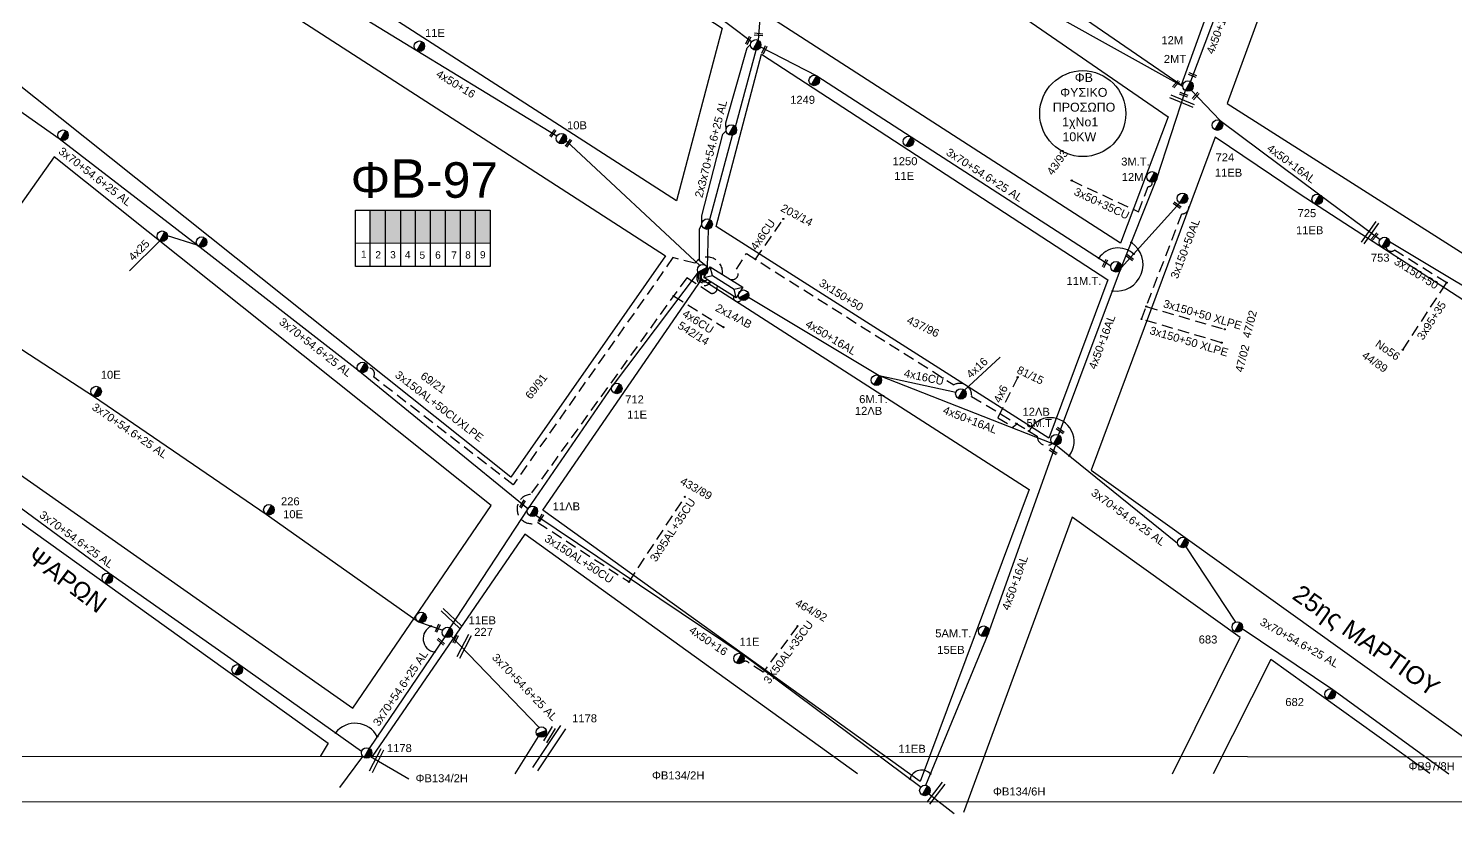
# Model space of a CAD drawing. Header units: millimetres. Extents: x 1138 to 9186, y 1584 to 2927.
# Drawn here: x 7579.9 to 7900.8, y 1905.1 to 2081.8 of the extents above; entities that cross this region are included whole.
import ezdxf
from ezdxf.enums import TextEntityAlignment as Align

# ---------------------------------------------------------------- set-up
doc = ezdxf.new("R2010")
doc.units = ezdxf.units.MM
doc.linetypes.add('DASHED', pattern=[19.05, 12.7, -6.35])
for name, color, linetype, lineweight in [('3x150+50', 7, 'Continuous', 30), ('3x150+50 XLPE', 7, 'SYN_LINE', 30), ('3x150+50AL', 7, 'Continuous', 30), ('3x150AL+50CU', 7, 'Continuous', 30), ('3x70+54.6+25 AL', 7, 'SYN_LINE', 30), ('3x95+35', 7, 'Continuous', 30), ('3x95AL+35CU', 7, 'Continuous', 30), ('4x16', 7, 'Continuous', 30), ('4x16CU', 7, 'Continuous', 30), ('4x25', 7, 'Continuous', 30), ('4x50+16', 7, 'Continuous', 30), ('4x50+16AL', 7, 'Continuous', 30), ('4x6', 7, 'SYN_LINE', 30), ('4x6CU', 7, 'Continuous', 30), ('Υπόβαθρο ΔΕΗ', 7, 'Continuous', 30)]:
    doc.layers.add(name, color=color, linetype=linetype, lineweight=lineweight)
for name, color, linetype in [('3x50+35CU', 7, 'Continuous'), ('3X50AL+35CU', 7, 'Continuous'), ('Pillar OTE', 7, 'Continuous'), ('TEXT ΚΑΛΩΔΙΩΝ', 7, 'Continuous'), ('Άγνωστα', 7, 'Continuous'), ('Επιγραφές - Σχήματα', 7, 'Continuous'), ('Καλώδια ΧΤ   3x150AL+50CU', 7, 'DASHED'), ('Μηχανική τομή', 7, 'Continuous'), ('Στύλος ΦΜ', 7, 'Continuous'), ('Στύλος ΦΜ @ 1', 7, 'Continuous'), ('Συνδέσεις', 7, 'Continuous'), ('Συνεστραμμένα ΧΤ   3x70+54.6+25 AL', 7, 'SYN_LINE'), ('Τομή', 7, 'Continuous'), ('Υποσταθμός εναέριος 2 στύλων', 7, 'Continuous'), ('Υποσταθμός πόλεως', 7, 'Continuous')]:
    doc.layers.add(name, color=color, linetype=linetype)
doc.styles.add('arial', font='arial.ttf')
doc.styles.get("Standard").update_dxf_attribs({"font": 'arial.ttf'})
doc.linetypes.add('SYN_LINE', pattern='A,0.5,-0.0001,["/\\/\\/\\/",Standard,S=0.1,R=0,X=0,Y=-0.05],-0.25', length=0.7501)

# ---------------------------------------------------------------- blocks, each defined once
blk = doc.blocks.new('ΥΠΑΡΧΩΝ ΤΣΙΜΕΝΤΕΝΙΟΣ ΣΤΥΛΟΣ')
at = {"layer": 'Στύλος ΦΜ'}
blk.add_hatch(color=7, dxfattribs=at).paths.add_polyline_path([(-1.29, -2.28, 0.574793), (2.62, 0, 0.268822), (1.3, 2.27)])
at = {"layer": 'Στύλος ΦΜ', "color": 7}
blk.add_line((-1.29, -2.28), (1.3, 2.27), dxfattribs=at)
blk.add_circle((0, 0), 2.62, dxfattribs=at)
at = {"layer": 'Στύλος ΦΜ', "flags": 4}
for tag, p in [('ΑΡΙΘΜΟΣ', (-4.68, 8.05)), ('ΤΥΠΟΣ', (-4.91, 3.03))]:
    blk.add_attdef(tag, p, '', height=4, dxfattribs=at)
blk = doc.blocks.new('ΥΠΟΣΤΑΘΜΟΣ ΕΝΑΕΡΙΟΣ ΕΠΙ 2 ΣΤΥΛΩΝ')
at = {"layer": 'Υποσταθμός εναέριος 2 στύλων', "linetype": 'Continuous'}
for points in [[(-11.97, -2.11, 0.574793), (-8.45, -0.07, 0.268822), (-9.64, 1.98)], [(9.68, -2.15, 0.574793), (13.19, -0.1, 0.268822), (12.01, 1.95)]]:
    blk.add_hatch(color=256, dxfattribs=at).paths.add_polyline_path(points)
for p, q in [((-11.97, -2.11), (-9.64, 1.98)), ((9.68, -2.15), (12.01, 1.95))]:
    blk.add_line(p, q, dxfattribs=at)
for centre in [(-10.81, -0.07), (10.84, -0.1)]:
    blk.add_circle(centre, 2.36, dxfattribs=at)
at = {"layer": 'Υποσταθμός πόλεως', "linetype": 'Continuous', "ltscale": 40}
blk.add_lwpolyline([(-8.57, 2.82), (8.57, 2.82), (8.57, -2.82), (-8.57, -2.82)], close=True, dxfattribs=at)
for points in [[(-5.75, 0), (-8.57, 2.82)], [(-8.57, -2.82), (-5.75, 0)], [(-5.75, 0), (5.75, 0)], [(5.75, 0), (8.57, 2.82)], [(8.57, -2.82), (5.75, 0)]]:
    blk.add_lwpolyline(points, dxfattribs=at)
at = {"layer": 'Υποσταθμός εναέριος 2 στύλων', "ltscale": 40, "flags": 1}
for tag, p in [('ΜΕΤΑΣΧΗΜΑΤΙΣΜΟΣ', (14.09, 2.51)), ('ΙΣΧΥΣ', (14.07, -0.28)), ('ΑΡΙΘΜΟΣ', (14.19, -3))]:
    blk.add_attdef(tag, p, '', height=1.8, dxfattribs=at)
blk = doc.blocks.new('_ΣΥΝΔΕΣΗ')
at = {"layer": 'Συνδέσεις', "linetype": 'SYN_LINE', "ltscale": 40}
blk.add_hatch(color=256, dxfattribs=at).paths.add_polyline_path([(0.5, 0, 1), (-0.5, 0, 1)])
at = {"layer": 'Συνδέσεις'}
blk.add_circle((0, 0), 0.5, dxfattribs=at)
blk = doc.blocks.new('ΜΗΧΑΝΙΚΗ ΤΟΜΗ')
at = {"layer": 'Μηχανική τομή', "ltscale": 40}
for p, q in [((-1.89, 0.78), (5.69, 0.78)), ((-1.89, -0.77), (5.69, -0.77))]:
    blk.add_line(p, q, dxfattribs=at)
blk = doc.blocks.new('ΤΟΜΗ')
at = {"layer": 'Τομή', "ltscale": 40}
for p, q in [((-5.68, 0), (17.06, 0)), ((-5.68, -2.77), (17.06, -2.77))]:
    blk.add_line(p, q, dxfattribs=at)

msp = doc.modelspace()

# ---------------------------------------------------------------- hatches: boundary and pattern name
at = {"layer": 'Καλώδια ΧΤ   3x150AL+50CU', "linetype": 'DASHED', "lineweight": -3, "ltscale": 0.2}
h = msp.add_hatch(color=151, dxfattribs=at)
h.dxf.hatch_style = 1
h.paths.add_polyline_path([(7660.17, 2040.9), (7656.73, 2040.9), (7656.73, 2033.54), (7660.17, 2033.54)])
h = msp.add_hatch(color=2, dxfattribs=at)
h.dxf.hatch_style = 1
h.paths.add_polyline_path([(7660.17, 2033.54), (7663.61, 2033.53), (7663.61, 2040.9), (7660.17, 2040.9)])
h = msp.add_hatch(color=173, dxfattribs=at)
h.dxf.hatch_style = 1
h.paths.add_polyline_path([(7666.91, 2040.9), (7663.61, 2040.9), (7663.61, 2033.53), (7666.91, 2033.53)])
h = msp.add_hatch(color=27, dxfattribs=at)
h.dxf.hatch_style = 1
h.paths.add_polyline_path([(7670.29, 2040.9), (7666.91, 2040.9), (7666.91, 2033.53), (7670.29, 2033.53)])
h = msp.add_hatch(color=5, dxfattribs=at)
h.dxf.hatch_style = 1
h.paths.add_polyline_path([(7670.29, 2033.53), (7673.69, 2033.52), (7673.69, 2040.9), (7670.29, 2040.9)])
h = msp.add_hatch(color=1, dxfattribs=at)
h.dxf.hatch_style = 1
h.paths.add_polyline_path([(7673.69, 2033.53), (7677.09, 2033.52), (7677.09, 2040.9), (7673.69, 2040.9)])
h = msp.add_hatch(color=6, dxfattribs=at)
h.dxf.hatch_style = 1
h.paths.add_polyline_path([(7677.03, 2033.53), (7680.42, 2033.52), (7680.42, 2040.9), (7677.03, 2040.9)])
h = msp.add_hatch(color=133, dxfattribs=at)
h.dxf.hatch_style = 1
h.paths.add_polyline_path([(7680.35, 2033.52), (7683.74, 2033.52), (7683.74, 2040.9), (7680.35, 2040.9)])

# ---------------------------------------------------------------- linework, layer by layer
at = {"lineweight": -3, "ltscale": 0.2}
msp.add_circle((7817, 2062.64), 9.67, dxfattribs=at)
at = {"layer": '3x150+50', "lineweight": -3}
msp.add_lwpolyline([(6972.18, 1918.16), (9029.84, 1917.64), (9029.84, 2900.53), (6972.18, 2900.53)], close=True, dxfattribs=at)
at = {"layer": '3x150+50', "color": 2, "linetype": 'DASHED', "lineweight": -3, "ltscale": 0.2}
msp.add_lwpolyline([(7898.86, 2024.59), (7887.1, 2031.92, -0.559615), (7885.23, 2032.53, -29.352874)], format="xyb", dxfattribs=at)
at = {"layer": '3x150+50', "color": 6, "linetype": 'DASHED', "lineweight": -3, "ltscale": 0.2}
msp.add_lwpolyline([(7737.75, 2025.33, 0.777753), (7739.12, 2027.61), (7741.35, 2031.14), (7788, 2001.61, -0.589375), (7792.01, 1999.01), (7806.74, 1990.08, 0.627198), (7810.16, 1988.43, 48.70925)], format="xyb", dxfattribs=at)
at = {"layer": '3x150+50 XLPE', "color": 133, "linetype": 'DASHED', "lineweight": -3, "ltscale": 0.2}
for points in [[(7831.29, 2019.23), (7848.94, 2014.09)], [(7848.24, 2011.08), (7830.2, 2016.39)]]:
    msp.add_lwpolyline(points, dxfattribs=at)
at = {"layer": '3x150+50AL', "color": 133, "linetype": 'DASHED', "lineweight": -3, "ltscale": 0.2}
msp.add_lwpolyline([(7830.2, 2016.39), (7839.28, 2040.08, 0.702871), (7840.31, 2042.79, -33.762866)], format="xyb", dxfattribs=at)
at = {"layer": '3x150AL+50CU', "color": 5, "linetype": 'DASHED', "lineweight": -3, "ltscale": 0.2}
msp.add_lwpolyline([(7735.97, 2026.43, 0.766615), (7729.77, 2029), (7724.83, 2030.23), (7688.89, 1979.09), (7657.48, 2003.38, 0.66559), (7656.15, 2005.36, -12.401958)], format="xyb", dxfattribs=at)
at = {"layer": '3x150AL+50CU', "color": 27, "linetype": 'DASHED', "lineweight": -3, "ltscale": 0.2}
msp.add_lwpolyline([(7734.61, 2023.96, -0.684253), (7733.25, 2022.24), (7727.92, 2025.71), (7692.77, 1976.95, 1.179681), (7694.43, 1970.64), (7714.94, 1957.25)], format="xyb", dxfattribs=at)
at = {"layer": '3x150AL+50CU', "color": 2, "linetype": 'DASHED', "lineweight": -3, "ltscale": 0.2}
msp.add_lwpolyline([(7730.61, 2026.74, 1.08663), (7733.34, 2024.75, -3.577309)], format="xyb", dxfattribs=at)
at = {"layer": '3x150AL+50CU', "color": 151, "linetype": 'DASHED', "lineweight": -3, "ltscale": 0.2}
msp.add_lwpolyline([(7730.72, 2026.63, 0.904939), (7733.11, 2024.89, 3.0951)], format="xyb", dxfattribs=at)
at = {"layer": '3x150AL+50CU', "color": 133, "linetype": 'DASHED', "lineweight": -3, "ltscale": 0.2}
msp.add_lwpolyline([(7731.06, 2026.41, 0.920273), (7732.74, 2025.12, -4.049504)], format="xyb", dxfattribs=at)
at = {"layer": '3x150AL+50CU', "color": 1, "linetype": 'DASHED', "lineweight": -3, "ltscale": 0.2}
msp.add_lwpolyline([(7731.27, 2026.34, 0.839561), (7732.52, 2025.26, 3.315412)], format="xyb", dxfattribs=at)
at = {"layer": '3x150AL+50CU', "color": 173, "linetype": 'DASHED', "lineweight": -3, "ltscale": 0.2}
msp.add_lwpolyline([(7740.2, 2020.72, -0.844469), (7738.45, 2021.58, 6.490777)], format="xyb", dxfattribs=at)
at = {"layer": '3x50+35CU', "color": 173, "linetype": 'DASHED', "lineweight": -3, "ltscale": 0.2}
msp.add_lwpolyline([(7814.51, 2047.58), (7829.56, 2040.52), (7831.69, 2046.27, 0.562912), (7832.62, 2047.22, -23.376822)], format="xyb", dxfattribs=at)
at = {"layer": '3X50AL+35CU', "color": 27, "linetype": 'DASHED', "lineweight": -3, "ltscale": 0.2}
msp.add_lwpolyline([(7752.86, 1947.29), (7745.15, 1936.97), (7741.93, 1938.97, 0.434233), (7740.51, 1939.18, 41.858525)], format="xyb", dxfattribs=at)
at = {"layer": '3x70+54.6+25 AL', "color": 1, "linetype": 'SYN_LINE', "lineweight": -3, "ltscale": 15}
for points in [[(7742.49, 2078.82), (7724.23, 2092.65), (7698.31, 2109.36), (7671.66, 2127.11), (7645.09, 2143.32)], [(7738.89, 2059.68), (7743.57, 2076.95)], [(7733.09, 2038.79), (7738.24, 2057.81)]]:
    msp.add_lwpolyline(points, dxfattribs=at)
at = {"layer": '3x70+54.6+25 AL', "color": 85, "linetype": 'SYN_LINE', "lineweight": -3, "ltscale": 15}
for points in [[(7839.5, 2068.74), (7810.76, 2084.72), (7779.21, 2107.9)], [(7521.7, 2049.99), (7560.66, 2021.03), (7594.5, 1999.07), (7633.36, 1972.46), (7667.6, 1948.23), (7673.03, 1946.4)], [(7654.8, 1919.1), (7627.4, 1938.48), (7598.19, 1959.08), (7567.84, 1981.34), (7548.11, 2001.45)], [(7673.51, 1944.86), (7656.51, 1919.78)]]:
    msp.add_lwpolyline(points, dxfattribs=at)
at = {"layer": '3x70+54.6+25 AL', "color": 5, "linetype": 'SYN_LINE', "lineweight": -3, "ltscale": 15}
msp.add_lwpolyline([(7692.18, 1973.72), (7653.97, 2004.93), (7617.82, 2033.06), (7586.78, 2056.99), (7548.24, 2084.02)], dxfattribs=at)
at = {"layer": '3x70+54.6+25 AL', "color": 133, "linetype": 'SYN_LINE', "lineweight": -3, "ltscale": 15}
for points in [[(7732.56, 2028.05), (7730.76, 2029.5), (7730.79, 2036.65), (7731.33, 2037.75), (7731.35, 2039.67), (7736.08, 2058.03), (7736.8, 2058.8), (7736.7, 2060.54), (7741.53, 2077.43), (7742.27, 2078.23)], [(7744.54, 2077.71), (7757.17, 2071.13), (7778.38, 2057.4), (7823.31, 2028.36)], [(7825.62, 2027.9), (7838.85, 2042.54)]]:
    msp.add_lwpolyline(points, dxfattribs=at)
at = {"layer": '3x70+54.6+25 AL', "color": 1, "linetype": 'SYN_LINE', "lineweight": -3, "ltscale": 10}
msp.add_lwpolyline([(7732.56, 2028.05), (7732.82, 2036.63)], dxfattribs=at)
at = {"layer": '3x70+54.6+25 AL', "color": 2, "linetype": 'SYN_LINE', "lineweight": -3, "ltscale": 15}
msp.add_lwpolyline([(7974.92, 1975.64), (7944.33, 1997), (7916.92, 2015.28), (7886.03, 2033.79)], dxfattribs=at)
at = {"layer": '3x70+54.6+25 AL', "color": 6, "linetype": 'SYN_LINE', "lineweight": -3, "ltscale": 15}
for points in [[(7810.94, 1988.08), (7838.33, 1965.94)], [(7840.19, 1965.17), (7851.35, 1948.2)], [(7852.88, 1946.76), (7873.22, 1933.02), (7899.33, 1914.05)]]:
    msp.add_lwpolyline(points, dxfattribs=at)
at = {"layer": '3x70+54.6+25 AL', "color": 30, "linetype": 'SYN_LINE', "lineweight": -3, "ltscale": 15}
msp.add_lwpolyline([(7674.92, 1945.06), (7694.7, 1924.51)], dxfattribs=at)
at = {"layer": '3x70+54.6+25 AL', "color": 85, "linetype": 'SYN_LINE', "lineweight": -3, "ltscale": 10}
msp.add_lwpolyline([(7655.03, 1917.99), (7649.8, 1910.96)], dxfattribs=at)
at = {"layer": '3x70+54.6+25 AL', "color": 30, "linetype": 'SYN_LINE', "lineweight": -3, "ltscale": 10}
msp.add_lwpolyline([(7656.82, 1917.99), (7665.44, 1912.96)], dxfattribs=at)
at = {"layer": '3x95+35', "color": 2, "linetype": 'DASHED', "lineweight": -3, "ltscale": 0.2}
msp.add_lwpolyline([(7888.99, 2009.51), (7898.86, 2024.59)], dxfattribs=at)
at = {"layer": '3x95AL+35CU', "color": 27, "linetype": 'DASHED', "lineweight": -3, "ltscale": 0.2}
msp.add_lwpolyline([(7714.94, 1957.25), (7727.51, 1976.4)], dxfattribs=at)
at = {"layer": '4x16', "color": 1, "lineweight": -3, "ltscale": 0.2}
msp.add_lwpolyline([(7744.03, 2079.15), (7747.53, 2123.77)], dxfattribs=at)
at = {"layer": '4x16', "color": 173, "linetype": 'SYN_LINE', "lineweight": -3, "ltscale": 10}
msp.add_lwpolyline([(7790.41, 2000.41), (7798.46, 2007.82)], dxfattribs=at)
at = {"layer": '4x16CU', "color": 173, "linetype": 'SYN_LINE', "lineweight": -3, "ltscale": 15}
msp.add_lwpolyline([(7771.18, 2003.67), (7788.48, 1999.95)], dxfattribs=at)
at = {"layer": '4x25', "color": 5, "linetype": 'SYN_LINE', "lineweight": -3, "ltscale": 8}
msp.add_lwpolyline([(7617.82, 2033.06), (7611.14, 2035.11)], dxfattribs=at)
at = {"layer": '4x25', "color": 5, "linetype": 'SYN_LINE', "lineweight": -3, "ltscale": 10}
msp.add_lwpolyline([(7609.38, 2034.03), (7602.58, 2027.26)], dxfattribs=at)
at = {"layer": '4x50+16', "color": 151, "lineweight": -3, "ltscale": 0.2}
for points in [[(7698.7, 2057.6), (7667.21, 2076.79), (7641.82, 2092.39), (7619.63, 2108), (7608.97, 2115.23)], [(7730.88, 2028.48), (7700.78, 2056.49)]]:
    msp.add_lwpolyline(points, dxfattribs=at)
at = {"layer": '4x50+16', "color": 2, "lineweight": -3, "ltscale": 0.2}
msp.add_lwpolyline([(7730.49, 2026.93), (7711.14, 2001.29), (7692.18, 1973.72), (7674.67, 1946.91)], dxfattribs=at)
at = {"layer": '4x50+16', "color": 27, "lineweight": -3, "ltscale": 0.2}
msp.add_lwpolyline([(7694.01, 1972.29), (7740.65, 1940.89), (7780.62, 1911.09)], dxfattribs=at)
at = {"layer": '4x50+16AL', "color": 85, "linetype": 'Continuous', "lineweight": -3, "ltscale": 0.2}
for points in [[(7872.32, 2151), (7857.16, 2112.11), (7841.26, 2069.87)], [(7841.39, 2067.92), (7847.88, 2061.08), (7870.32, 2044.38), (7883.87, 2034.29)]]:
    msp.add_lwpolyline(points, dxfattribs=at)
at = {"layer": '4x50+16AL', "color": 173, "lineweight": -3, "ltscale": 0.2}
for points in [[(7811.58, 1990.28), (7825.49, 2027.57), (7833.69, 2048.03), (7840.09, 2067.82)], [(7741.81, 2021.35), (7771.18, 2003.67), (7810.16, 1988.43)]]:
    msp.add_lwpolyline(points, dxfattribs=at)
at = {"layer": '4x50+16AL', "color": 27, "lineweight": -3, "ltscale": 0.2}
msp.add_lwpolyline([(7781.68, 1911.47), (7795.69, 1945.5), (7810.94, 1988.08)], dxfattribs=at)
at = {"layer": '4x6', "color": 6, "linetype": 'DASHED', "lineweight": -3, "ltscale": 0.2}
msp.add_lwpolyline([(7802.37, 2003.33), (7797.9, 1994.21), (7801.36, 1992.13), (7802.19, 1992.84)], dxfattribs=at)
at = {"layer": '4x6CU', "color": 6, "linetype": 'DASHED', "lineweight": -3, "ltscale": 0.2}
msp.add_lwpolyline([(7743.39, 2029.85), (7749.64, 2038.94)], dxfattribs=at)
at = {"layer": '4x6CU', "color": 27, "linetype": 'DASHED', "lineweight": -3, "ltscale": 0.2}
msp.add_lwpolyline([(7724.97, 2021.62), (7736.17, 2014.58)], dxfattribs=at)
at = {"layer": 'Pillar OTE', "lineweight": -3, "ltscale": 40}
for points in [[(7653.4, 2028.26), (7653.4, 2040.9), (7683.74, 2040.9), (7683.73, 2028.23), (7653.4, 2028.26)], [(7656.73, 2028.26), (7656.73, 2040.9)], [(7660.17, 2028.26), (7660.17, 2040.9)], [(7663.61, 2028.25), (7663.61, 2040.9)], [(7666.91, 2028.25), (7666.91, 2040.9)], [(7670.29, 2028.25), (7670.29, 2040.9)], [(7673.69, 2028.24), (7673.69, 2040.9)], [(7677.03, 2028.24), (7677.03, 2040.9)], [(7680.41, 2028.24), (7680.42, 2040.9)], [(7653.4, 2033.54), (7683.74, 2033.51)]]:
    msp.add_lwpolyline(points, dxfattribs=at)
at = {"layer": 'TEXT ΚΑΛΩΔΙΩΝ', "color": 133, "linetype": 'SYN_LINE', "lineweight": -3, "ltscale": 15}
msp.add_lwpolyline([(7782.41, 1909.57), (7788.07, 1905.13)], dxfattribs=at)
at = {"layer": 'Επιγραφές - Σχήματα', "lineweight": -3}
msp.add_lwpolyline([(6949.78, 2926.89), (9185.18, 2926.75), (9185.88, 1907.61), (6949.78, 1907.75)], close=True, dxfattribs=at)
at = {"layer": 'Συνεστραμμένα ΧΤ   3x70+54.6+25 AL', "color": 30, "linetype": 'SYN_LINE', "ltscale": 0.15}
msp.add_lwpolyline([(7689.34, 1914.05), (7694.6, 1922.45)], dxfattribs=at)
at = {"layer": 'Υπόβαθρο ΔΕΗ', "lineweight": -3}
for points in [[(7805.15, 2194.81), (7869.75, 2153.93), (7839.13, 2069.02), (7757.3, 2125.3)], [(7735.86, 2081.89), (7725.65, 2043.02), (7592.79, 2128.68), (7617.05, 2159.53)], [(7558.77, 2084.09), (7586.15, 2119.17), (7723.13, 2030.65), (7688.39, 1980.79)], [(7755.31, 2117.74), (7836.22, 2061.92), (7825.51, 2033.49), (7746.75, 2084.3)], [(7744.71, 2076.05), (7822.66, 2025.26), (7809.38, 1989.63), (7734.52, 2037.25)], [(7652.83, 1928.8), (7683.94, 1974.41), (7585.62, 2052.91), (7549.27, 2001.51)], [(7804.96, 1978.05), (7780.44, 1912.36), (7695.52, 1973.43), (7731.32, 2025.41)]]:
    msp.add_lwpolyline(points, close=True, dxfattribs=at)
for points in [[(7938.26, 1914.05), (7975.59, 1976.89), (8023.28, 2057.18), (7879.81, 2147.87), (7849.51, 2064.91), (7949.51, 2001.31), (7944.13, 1993.8), (7875.95, 2037.92), (7865.66, 2044.58), (7846.81, 2057.35), (7818.88, 1982.43), (7914.24, 1914.05)], [(7571.44, 1918.01), (7516.4, 1955.06), (7544.48, 1994.73), (7647.27, 1920.99), (7645.46, 1917.99)], [(7837.18, 1914.05), (7852.43, 1944.71), (7814.61, 1971.85), (7790.2, 1905.33)], [(7766.37, 1914.05), (7691.54, 1967.99), (7657.16, 1917.99)], [(7895.08, 1914.11), (7859.33, 1939.76), (7846.31, 1914.05)]]:
    msp.add_lwpolyline(points, dxfattribs=at)
for centre, radius, start, end in [((7824.93, 2027.19), 5.22, 47.4292, 146.0186), ((7824.6, 2028.67), 5.98, 261.3386, 56.2011), ((7809.72, 1988.87), 5.34, 322.7069, 154.1858), ((7671.72, 1944.48), 3.08, 114.9226, 260.0769), ((7653.37, 1919.81), 5.62, 28.1569, 142.1807), ((7780.76, 1912.19), 2.71, 43.2919, 164.1554)]:
    msp.add_arc(centre, radius, start, end, dxfattribs=at)

# ---------------------------------------------------------------- block references
at = {"layer": 'Μηχανική τομή', "lineweight": -3}
for p, xscale, yscale, zscale, rotation in [((7741.58, 2078.72), 0.25, 0.25, 0.25, 63.58360744664529), ((7743.61, 2080.55), 0.25, 0.25, 0.25, 354.6341844944616), ((7745.21, 2076.6), 0.25, 0.25, 0.25, 63.58360744664529), ((7841.2, 2071.52), 0.25, 0.25, 0.25, 338.9637212476115), ((7837.65, 2068.92), 0.25, 0.25, 0.25, 47.93357010170331), ((7839.2, 2067.11), 0.25, 0.25, 0.25, 338.9637212476115), ((7842.08, 2066.25), 0.25, 0.25, 0.25, 47.93357010170331), ((7697.58, 2057.83), 0.25, 0.25, 0.25, 54.4856197192397), ((7701.1, 2055.62), 0.25, 0.25, 0.25, 54.4856197192397), ((7838.61, 2041.74), 0.25, 0.25, 0.25, 143.98561449496), ((7882.36, 2034.64), 0.25, 0.25, 0.25, 47.93357010170331), ((7821.81, 2028.55), 0.25, 0.25, 0.25, 63.58360744664529), ((7827.94, 2029.92), 0.25, 0.25, 0.25, 143.98561449496), ((7812.32, 1991.03), 0.25, 0.25, 0.25, 143.98561449496), ((7810.74, 1986.25), 0.25, 0.25, 0.25, 143.98561449496), ((7690.77, 1974.36), 0.2499999999999999, 0.2499999999999999, 0.2499999999999999, 59.36032874903704), ((7694.88, 1971.25), 0.2499999999999999, 0.2499999999999999, 0.2499999999999999, 59.36032874903704), ((7671.76, 1946.46), 0.25, 0.25, 0.25, 65.53141056592324), ((7675.79, 1943.96), 0.25, 0.25, 0.25, 65.53141056592324), ((7672.98, 1943.49), 0.25, 0.25, 0.25, 138.8955807312697)]:
    msp.add_blockref('ΜΗΧΑΝΙΚΗ ΤΟΜΗ', p, dxfattribs=dict(at, xscale=xscale, yscale=yscale, zscale=zscale, rotation=rotation))
at = {"layer": 'Μηχανική τομή', "xscale": 0.4999999999999998, "yscale": 0.4999999999999998, "zscale": 0.4999999999999998, "rotation": 58.43011625378528}
msp.add_blockref('ΜΗΧΑΝΙΚΗ ΤΟΜΗ', (7696.59, 1922.06), dxfattribs=at)
at = {"layer": 'Στύλος ΦΜ @ 1', "lineweight": -3, "ltscale": 40}
ref = msp.add_blockref('ΥΠΑΡΧΩΝ ΤΣΙΜΕΝΤΕΝΙΟΣ ΣΤΥΛΟΣ', (7667.79, 2077.81), dxfattribs=dict(at, xscale=0.4499999999998181, yscale=0.4499999999998181, zscale=0.4499999999998181))
ref.add_attrib('ΤΥΠΟΣ', '11E', (7669.06, 2079.91), dxfattribs={"layer": 'Στύλος ΦΜ', "height": 1.8, "flags": 4})
ref = msp.add_blockref('ΥΠΑΡΧΩΝ ΤΣΙΜΕΝΤΕΝΙΟΣ ΣΤΥΛΟΣ', (7840.67, 2068.85), dxfattribs=dict(at, xscale=0.4499999999998181, yscale=0.4499999999998181, zscale=0.4499999999998181))
ref.add_attrib('ΤΥΠΟΣ', '12M', (7834.69, 2078.27), dxfattribs={"layer": 'Στύλος ΦΜ', "height": 1.8, "flags": 4})
ref.add_attrib('ΑΡΙΘΜΟΣ', '2MT', (7835.23, 2074.05), dxfattribs={"layer": 'Στύλος ΦΜ', "height": 1.8, "flags": 4})
for p, xscale, yscale, zscale in [((7743.44, 2078.12), 0.4499999999998181, 0.4499999999998181, 0.4499999999998181), ((7587.65, 2057.78), 0.4499999999998183, 0.4499999999998183, 0.4499999999998183), ((7737.96, 2058.95), 0.4499999999998181, 0.4499999999998181, 0.4499999999998181), ((7839.43, 2043.57), 0.4499999999998183, 0.4499999999998183, 0.4499999999998183), ((7732.51, 2037.77), 0.4499999999998181, 0.4499999999998181, 0.4499999999998181), ((7609.96, 2035.06), 0.4499999999998183, 0.4499999999998183, 0.4499999999998183), ((7618.79, 2033.73), 0.4499999999998183, 0.4499999999998183, 0.4499999999998183), ((7654.99, 2005.52), 0.4499999999998183, 0.4499999999998183, 0.4499999999998183), ((7789.59, 1999.56), 0.4499999999998181, 0.4499999999998181, 0.4499999999998181), ((7839.5, 1966.12), 0.4499999999998181, 0.4499999999998181, 0.4499999999998181), ((7597.6, 1958.06), 0.4499999999998183, 0.4499999999998183, 0.4499999999998183), ((7668.18, 1949.25), 0.4499999999998183, 0.4499999999998183, 0.4499999999998183), ((7626.82, 1937.46), 0.4499999999998183, 0.4499999999998183, 0.4499999999998183)]:
    msp.add_blockref('ΥΠΑΡΧΩΝ ΤΣΙΜΕΝΤΕΝΙΟΣ ΣΤΥΛΟΣ', p, dxfattribs=dict(at, xscale=xscale, yscale=yscale, zscale=zscale))
ref = msp.add_blockref('ΥΠΑΡΧΩΝ ΤΣΙΜΕΝΤΕΝΙΟΣ ΣΤΥΛΟΣ', (7756.59, 2070.11), dxfattribs=dict(at, xscale=0.4499999999998181, yscale=0.4499999999998181, zscale=0.4499999999998181))
ref.add_attrib('ΤΥΠΟΣ', '1249', (7751.19, 2064.85), dxfattribs={"layer": 'Στύλος ΦΜ', "height": 1.8, "flags": 4})
ref = msp.add_blockref('ΥΠΑΡΧΩΝ ΤΣΙΜΕΝΤΕΝΙΟΣ ΣΤΥΛΟΣ', (7699.73, 2057.02), dxfattribs=dict(at, xscale=0.4499999999998181, yscale=0.4499999999998181, zscale=0.4499999999998181))
ref.add_attrib('ΤΥΠΟΣ', '10B', (7701, 2059.12), dxfattribs={"layer": 'Στύλος ΦΜ', "height": 1.8, "flags": 4})
ref = msp.add_blockref('ΥΠΑΡΧΩΝ ΤΣΙΜΕΝΤΕΝΙΟΣ ΣΤΥΛΟΣ', (7847.29, 2060.05), dxfattribs=dict(at, xscale=0.4499999999998181, yscale=0.4499999999998181, zscale=0.4499999999998181))
ref.add_attrib('ΤΥΠΟΣ', '724', (7846.87, 2051.9), dxfattribs={"layer": 'Στύλος ΦΜ', "height": 1.8, "flags": 4})
ref.add_attrib('ΑΡΙΘΜΟΣ', '11EB', (7846.71, 2048.46), dxfattribs={"layer": 'Στύλος ΦΜ', "height": 1.8, "flags": 4})
ref = msp.add_blockref('ΥΠΑΡΧΩΝ ΤΣΙΜΕΝΤΕΝΙΟΣ ΣΤΥΛΟΣ', (7777.79, 2056.38), dxfattribs=dict(at, xscale=0.4499999999998181, yscale=0.4499999999998181, zscale=0.4499999999998181))
ref.add_attrib('ΤΥΠΟΣ', '1250', (7774.22, 2051.03), dxfattribs={"layer": 'Στύλος ΦΜ', "height": 1.8, "flags": 4})
ref.add_attrib('ΑΡΙΘΜΟΣ', '11E', (7774.58, 2047.72), dxfattribs={"layer": 'Στύλος ΦΜ', "height": 1.8, "flags": 4})
ref = msp.add_blockref('ΥΠΑΡΧΩΝ ΤΣΙΜΕΝΤΕΝΙΟΣ ΣΤΥΛΟΣ', (7832.57, 2048.4), dxfattribs=dict(at, xscale=0.4499999999998181, yscale=0.4499999999998181, zscale=0.4499999999998181))
ref.add_attrib('ΤΥΠΟΣ', '3M.T.', (7825.65, 2050.95), dxfattribs={"layer": 'Στύλος ΦΜ', "height": 1.8, "flags": 4})
ref.add_attrib('ΑΡΙΘΜΟΣ', '12M', (7825.77, 2047.48), dxfattribs={"layer": 'Στύλος ΦΜ', "height": 1.8, "flags": 4})
ref = msp.add_blockref('ΥΠΑΡΧΩΝ ΤΣΙΜΕΝΤΕΝΙΟΣ ΣΤΥΛΟΣ', (7869.73, 2043.35), dxfattribs=dict(at, xscale=0.4499999999998181, yscale=0.4499999999998181, zscale=0.4499999999998181))
ref.add_attrib('ΤΥΠΟΣ', '725', (7865.32, 2039.34), dxfattribs={"layer": 'Στύλος ΦΜ', "height": 1.8, "flags": 4})
ref.add_attrib('ΑΡΙΘΜΟΣ', '11EB', (7864.97, 2035.5), dxfattribs={"layer": 'Στύλος ΦΜ', "height": 1.8, "flags": 4})
ref = msp.add_blockref('ΥΠΑΡΧΩΝ ΤΣΙΜΕΝΤΕΝΙΟΣ ΣΤΥΛΟΣ', (7884.86, 2033.64), dxfattribs=dict(at, xscale=0.4499999999998183, yscale=0.4499999999998183, zscale=0.4499999999998183))
ref.add_attrib('ΤΥΠΟΣ', '753', (7881.81, 2029.32), dxfattribs={"layer": 'Στύλος ΦΜ', "height": 1.8, "flags": 4})
ref = msp.add_blockref('ΥΠΑΡΧΩΝ ΤΣΙΜΕΝΤΕΝΙΟΣ ΣΤΥΛΟΣ', (7824.48, 2028.17), dxfattribs=dict(at, xscale=0.4499999999998181, yscale=0.4499999999998181, zscale=0.4499999999998181))
ref.add_attrib('ΤΥΠΟΣ', '11M.T.', (7813.34, 2024.1), dxfattribs={"layer": 'Στύλος ΦΜ', "height": 1.8, "flags": 4})
ref = msp.add_blockref('ΥΠΑΡΧΩΝ ΤΣΙΜΕΝΤΕΝΙΟΣ ΣΤΥΛΟΣ', (7595.08, 2000.1), dxfattribs=dict(at, xscale=0.4499999999998184, yscale=0.4499999999998184, zscale=0.4499999999998184))
ref.add_attrib('ΤΥΠΟΣ', '10E', (7596.13, 2002.97), dxfattribs={"layer": 'Στύλος ΦΜ', "height": 1.8, "rotation": 360, "flags": 4})
ref = msp.add_blockref('ΥΠΑΡΧΩΝ ΤΣΙΜΕΝΤΕΝΙΟΣ ΣΤΥΛΟΣ', (7770.59, 2002.65), dxfattribs=dict(at, xscale=0.4499999999998181, yscale=0.4499999999998181, zscale=0.4499999999998181))
ref.add_attrib('ΤΥΠΟΣ', '12ΛΒ', (7765.74, 1994.85), dxfattribs={"layer": 'Στύλος ΦΜ', "height": 1.8, "flags": 4})
ref.add_attrib('ΑΡΙΘΜΟΣ', '6M.T.', (7766.71, 1997.48), dxfattribs={"layer": 'Στύλος ΦΜ', "height": 1.8, "flags": 4})
ref = msp.add_blockref('ΥΠΑΡΧΩΝ ΤΣΙΜΕΝΤΕΝΙΟΣ ΣΤΥΛΟΣ', (7712.2, 2000.78), dxfattribs=dict(at, xscale=0.4499999999998184, yscale=0.4499999999998184, zscale=0.4499999999998184))
ref.add_attrib('ΤΥΠΟΣ', '712', (7714.08, 1997.42), dxfattribs={"layer": 'Στύλος ΦΜ', "height": 1.8, "rotation": 360, "flags": 4})
ref.add_attrib('ΑΡΙΘΜΟΣ', '11E', (7714.52, 1994.02), dxfattribs={"layer": 'Στύλος ΦΜ', "height": 1.8, "rotation": 360, "flags": 4})
ref = msp.add_blockref('ΥΠΑΡΧΩΝ ΤΣΙΜΕΝΤΕΝΙΟΣ ΣΤΥΛΟΣ', (7811, 1989.26), dxfattribs=dict(at, xscale=0.4499999999998181, yscale=0.4499999999998181, zscale=0.4499999999998181))
ref.add_attrib('ΤΥΠΟΣ', '12ΛΒ', (7803.45, 1994.64), dxfattribs={"layer": 'Στύλος ΦΜ', "height": 1.8, "flags": 4})
ref.add_attrib('ΑΡΙΘΜΟΣ', '5M.T.', (7804.35, 1992.08), dxfattribs={"layer": 'Στύλος ΦΜ', "height": 1.8, "flags": 4})
ref = msp.add_blockref('ΥΠΑΡΧΩΝ ΤΣΙΜΕΝΤΕΝΙΟΣ ΣΤΥΛΟΣ', (7633.94, 1973.48), dxfattribs=dict(at, xscale=0.4499999999998184, yscale=0.4499999999998184, zscale=0.4499999999998184))
ref.add_attrib('ΤΥΠΟΣ', '226', (7636.66, 1974.49), dxfattribs={"layer": 'Στύλος ΦΜ', "height": 1.8, "rotation": 360, "flags": 4})
ref.add_attrib('ΑΡΙΘΜΟΣ', '10E', (7637.14, 1971.59), dxfattribs={"layer": 'Στύλος ΦΜ', "height": 1.8, "rotation": 360, "flags": 4})
ref = msp.add_blockref('ΥΠΑΡΧΩΝ ΤΣΙΜΕΝΤΕΝΙΟΣ ΣΤΥΛΟΣ', (7693.21, 1973.15), dxfattribs=dict(at, xscale=0.4499999999998183, yscale=0.4499999999998183, zscale=0.4499999999998183))
ref.add_attrib('ΤΥΠΟΣ', '11ΛΒ', (7697.77, 1973.35), dxfattribs={"layer": 'Στύλος ΦΜ', "height": 1.8, "rotation": 360, "flags": 4})
ref = msp.add_blockref('ΥΠΑΡΧΩΝ ΤΣΙΜΕΝΤΕΝΙΟΣ ΣΤΥΛΟΣ', (7674.09, 1945.89), dxfattribs=dict(at, xscale=0.4499999999998183, yscale=0.4499999999998183, zscale=0.4499999999998183))
ref.add_attrib('ΤΥΠΟΣ', '11EB', (7678.87, 1947.71), dxfattribs={"layer": 'Στύλος ΦΜ', "height": 1.8, "rotation": 360, "flags": 4})
ref.add_attrib('ΑΡΙΘΜΟΣ', '227', (7680.13, 1945.1), dxfattribs={"layer": 'Στύλος ΦΜ', "height": 1.8, "rotation": 360, "flags": 4})
ref = msp.add_blockref('ΥΠΑΡΧΩΝ ΤΣΙΜΕΝΤΕΝΙΟΣ ΣΤΥΛΟΣ', (7851.75, 1947.1), dxfattribs=dict(at, xscale=0.4499999999998183, yscale=0.4499999999998183, zscale=0.4499999999998183))
ref.add_attrib('ΤΥΠΟΣ', '683', (7843.08, 1943.39), dxfattribs={"layer": 'Στύλος ΦΜ', "height": 1.8, "flags": 4})
ref = msp.add_blockref('ΥΠΑΡΧΩΝ ΤΣΙΜΕΝΤΕΝΙΟΣ ΣΤΥΛΟΣ', (7794.72, 1946.16), dxfattribs=dict(at, xscale=0.4499999999998184, yscale=0.4499999999998184, zscale=0.4499999999998184))
ref.add_attrib('ΤΥΠΟΣ', '5AM.T.', (7783.82, 1944.78), dxfattribs={"layer": 'Στύλος ΦΜ', "height": 1.8, "rotation": 360, "flags": 4})
ref.add_attrib('ΑΡΙΘΜΟΣ', '15EB', (7784.28, 1941.06), dxfattribs={"layer": 'Στύλος ΦΜ', "height": 1.8, "rotation": 360, "flags": 4})
ref = msp.add_blockref('ΥΠΑΡΧΩΝ ΤΣΙΜΕΝΤΕΝΙΟΣ ΣΤΥΛΟΣ', (7739.68, 1940.01), dxfattribs=dict(at, xscale=0.4499999999998183, yscale=0.4499999999998183, zscale=0.4499999999998183))
ref.add_attrib('ΤΥΠΟΣ', '11E', (7739.79, 1942.88), dxfattribs={"layer": 'Στύλος ΦΜ', "height": 1.8, "rotation": 360, "flags": 4})
ref = msp.add_blockref('ΥΠΑΡΧΩΝ ΤΣΙΜΕΝΤΕΝΙΟΣ ΣΤΥΛΟΣ', (7872.64, 1932), dxfattribs=dict(at, xscale=0.4499999999998183, yscale=0.4499999999998183, zscale=0.4499999999998183))
ref.add_attrib('ΤΥΠΟΣ', '682', (7862.56, 1929.31), dxfattribs={"layer": 'Στύλος ΦΜ', "height": 1.8, "flags": 4})
at = {"layer": 'Στύλος ΦΜ @ 1', "ltscale": 40}
ref = msp.add_blockref('ΥΠΑΡΧΩΝ ΤΣΙΜΕΝΤΕΝΙΟΣ ΣΤΥΛΟΣ', (7695.23, 1923.45), dxfattribs=dict(at, xscale=0.449999999999818, yscale=0.449999999999818, zscale=0.449999999999818, rotation=319.2753092841897))
ref.add_attrib('ΑΡΙΘΜΟΣ', '1178', (7702.15, 1925.65), dxfattribs={"layer": 'Στύλος ΦΜ', "height": 1.8, "flags": 4})
at = {"layer": 'Στύλος ΦΜ @ 1', "lineweight": -3, "ltscale": 40}
ref = msp.add_blockref('ΥΠΑΡΧΩΝ ΤΣΙΜΕΝΤΕΝΙΟΣ ΣΤΥΛΟΣ', (7655.93, 1918.76), dxfattribs=dict(at, xscale=0.4499999999998183, yscale=0.4499999999998183, zscale=0.4499999999998183))
ref.add_attrib('ΤΥΠΟΣ', '1178', (7660.49, 1918.95), dxfattribs={"layer": 'Στύλος ΦΜ', "height": 1.8, "rotation": 360, "flags": 4})
ref = msp.add_blockref('ΥΠΑΡΧΩΝ ΤΣΙΜΕΝΤΕΝΙΟΣ ΣΤΥΛΟΣ', (7781.49, 1910.31), dxfattribs=dict(at, xscale=0.4499999999998183, yscale=0.4499999999998183, zscale=0.4499999999998183))
ref.add_attrib('ΤΥΠΟΣ', '11EB', (7775.53, 1918.8), dxfattribs={"layer": 'Στύλος ΦΜ', "height": 1.8, "rotation": 360, "flags": 4})
at = {"layer": 'Συνδέσεις', "lineweight": -3, "xscale": 0.25, "yscale": 0.25, "zscale": 0.25}
for p in [(7814.51, 2047.59), (7749.64, 2038.94), (7827.92, 2033.64), (7743.39, 2029.85), (7820.6, 2030.12), (7828.46, 2031.04), (7823.7, 2022.77), (7898.86, 2024.6), (7724.97, 2021.62), (7831.29, 2019.23), (7830.2, 2016.4), (7736.17, 2014.58), (7848.94, 2014.1), (7848.24, 2011.08), (7888.99, 2009.51), (7802.37, 2003.34), (7802.19, 1992.84), (7804.91, 1991.2), (7813.97, 1985.63), (7727.52, 1976.4), (7714.94, 1957.26), (7670.42, 1947.28), (7752.86, 1947.29), (7671.19, 1941.45), (7648.93, 1923.26), (7658.33, 1922.46), (7778.15, 1912.93), (7782.74, 1914.05)]:
    msp.add_blockref('_ΣΥΝΔΕΣΗ', p, dxfattribs=at)
at = {"layer": 'Τομή', "lineweight": -3, "xscale": 0.2499999999999999, "yscale": 0.2499999999999999, "zscale": 0.2499999999999999}
for p, rotation in [((7838.1, 2066.36), 337.53009939292), ((7880.54, 2034.87), 54.86559337945724), ((7675.76, 1947.84), 136.6704305874227), ((7676.94, 1941.69), 62.83241866332541), ((7657.25, 1915.96), 62.83241866332541), ((7785.1, 1910.62), 232.5577649460649)]:
    msp.add_blockref('ΤΟΜΗ', p, dxfattribs=dict(at, rotation=rotation))
at = {"layer": 'Τομή', "xscale": 0.4999999999999996, "yscale": 0.4999999999999996, "zscale": 0.4999999999999996, "rotation": 236.3151107072586}
msp.add_blockref('ΤΟΜΗ', (7699.08, 1921.83), dxfattribs=at)
at = {"layer": 'Υποσταθμός εναέριος 2 στύλων', "lineweight": -3, "xscale": 0.5, "yscale": 0.5, "zscale": 0.5, "rotation": 328.2318546775635}
msp.add_blockref('ΥΠΟΣΤΑΘΜΟΣ ΕΝΑΕΡΙΟΣ ΕΠΙ 2 ΣΤΥΛΩΝ', (7736.13, 2024.67), dxfattribs=at)

# ---------------------------------------------------------------- texts
at = {"lineweight": -3, "ltscale": 30, "char_height": 1.63, "width": 11.2573, "attachment_point": 1}
for s, insert in [('1', (7654.65, 2031.82)), ('2', (7657.89, 2031.69)), ('3', (7661.22, 2031.69)), ('4', (7664.52, 2031.69)), ('6', (7671.34, 2031.63)), ('7', (7674.97, 2031.63)), ('8', (7678.09, 2031.66)), ('9', (7681.42, 2031.69)), ('5', (7667.82, 2031.61))]:
    msp.add_mtext(s, dxfattribs=dict(at, insert=insert))
at = {"lineweight": -3, "ltscale": 40, "char_height": 4, "width": 65.6312, "attachment_point": 1, "style": 'arial'}
for s, insert, rotation in [('ΨAPΩN', (7581.6, 1965.37), 323.2216), ('25ης MAPTIOY', (7866.17, 1956.89), 324.6636)]:
    msp.add_mtext(s, dxfattribs=dict(at, insert=insert, rotation=rotation))
at = {"layer": 'TEXT ΚΑΛΩΔΙΩΝ', "linetype": 'Continuous', "lineweight": -3, "ltscale": 0.2}
for s, rotation, p in [('4x50+16AL', 69.3723, (7847.81, 2082.18)), ('4x50+16', 328.6456, (7675.99, 2069.32)), ('2x3x70+54.6+25 AL', 75.5588, (7733.36, 2054.7)), ('3x70+54.6+25 AL', 322.3702, (7594.86, 2048.48)), ('3x70+54.6+25 AL', 327.1217, (7794.92, 2048.85)), ('4x50+16AL', 323.3375, (7863.92, 2051.38)), ('3x50+35CU', 334.8387, (7821.27, 2042.42)), ('4x6CU', 55.4959, (7745.03, 2035.41)), ('3x150+50AL', 69.0322, (7840.04, 2032.26)), ('4x25', 44.8813, (7604.71, 2031.92)), ('3x150+50', 328.0654, (7892.03, 2026.73)), ('3x150+50', 327.6642, (7762.68, 2021.84)), ('3x150+50 XLPE', 343.7738, (7843.95, 2017.42)), ('3x95+35', 56.8083, (7895.43, 2016.07)), ('3x70+54.6+25 AL', 322.1149, (7644.45, 2010.06)), ('4x6CU', 327.5538, (7730.49, 2015.85)), ('4x50+16AL', 328.9546, (7760.38, 2012.27)), ('4x50+16AL', 69.5456, (7821.32, 2011.25)), ('3x150+50 XLPE', 343.5894, (7840.9, 2011.37)), ('4x16', 42.6571, (7793.21, 2005.44)), ('3x150AL+50CUXLPE', 322.2799, (7672.28, 1996.8)), ('4x16CU', 347.8795, (7781.29, 2003.34)), ('4x6', 63.8929, (7798.52, 1999.56)), ('3x70+54.6+25 AL', 325.594, (7602.66, 1991.3)), ('4x50+16AL', 338.6486, (7791.66, 1993.73)), ('3x70+54.6+25 AL', 323.878, (7827.25, 1971.81)), ('3x95AL+35CU', 56.6918, (7724.76, 1968.93)), ('3x70+54.6+25 AL', 323.7409, (7590.68, 1966.82)), ('3x150AL+50CU', 326.8746, (7703.7, 1962.44)), ('4x50+16AL', 70.3038, (7801.73, 1957.03)), ('3X50AL+35CU', 53.5832, (7750.78, 1941.44)), ('3x70+54.6+25 AL', 330.2999, (7865.74, 1943.57)), ('4x50+16', 326.0555, (7732.82, 1943.99)), ('3x70+54.6+25 AL', 55.8823, (7663.52, 1933.33)), ('3x70+54.6+25 AL', 313.8463, (7691.5, 1933.57))]:
    msp.add_text(s, height=1.8, rotation=rotation, dxfattribs=at).set_placement(p, align=Align.MIDDLE_CENTER)
at = {"layer": 'Άγνωστα', "lineweight": -3, "ltscale": 40, "char_height": 1.8, "width": 12.7137, "attachment_point": 1, "style": 'arial'}
for s, insert, rotation in [('43/93', (7808.75, 2049.62), 55.0525), ('203/14', (7749.73, 2042.41), 331.8383), ('2x14ΛΒ', (7735.03, 2019.95), 331.8383), ('542/14', (7726.67, 2016), 328), ('437/96', (7778.02, 2017.19), 334.2829), ('47/02', (7852.9, 2012.44), 75.7097), ('47/02', (7851.24, 2004.74), 75.7097), ('No56', (7883.64, 2011.88), 325.2855), ('44/89', (7880.65, 2009.3), 325.2855), ('69/21', (7668.92, 2004.66), 324.4524), ('69/91', (7691.45, 1999.3), 52.6469), ('81/15', (7802.78, 2005.95), 334.2829), ('433/89', (7727.15, 1980.94), 330.6537), ('464/92', (7753.03, 1953.54), 330.6537)]:
    msp.add_mtext(s, dxfattribs=dict(at, insert=insert, rotation=rotation))
at = {"layer": 'Άγνωστα', "lineweight": -3, "ltscale": 0.2, "char_height": 1.8, "width": 18.6352, "attachment_point": 1, "style": 'arial'}
for s, insert in [('ΦB97/8H', (7890.27, 1916.67)), ('ΦB134/2H', (7666.93, 1913.96)), ('ΦB134/2H', (7720.11, 1914.6)), ('ΦB134/6H', (7796.81, 1910.98))]:
    msp.add_mtext(s, dxfattribs=dict(at, insert=insert))
at = {"layer": 'Υπόβαθρο ΔΕΗ', "lineweight": -3, "attachment_point": 1}
for s, insert, char_height, width in [('{\\W8.64836; }ΦΒ \\P{\\W4.42067; }ΦΥΣΙΚΟ \\P{\\W2.28183; }ΠΡΟΣΩΠΟ', (7808.49, 2071.76), 2, 17.2548), ('{\\W5.64925; }1χΝο1\\P{\\W5.75643; }10KW', (7807.96, 2061.77), 2, 17.2548), ('Φ{\\H1.0833x;B}-97', (7652.32, 2052.37), 8, 84.6573)]:
    msp.add_mtext(s, dxfattribs=dict(at, insert=insert, char_height=char_height, width=width))

doc.saveas('drawing.dxf')
